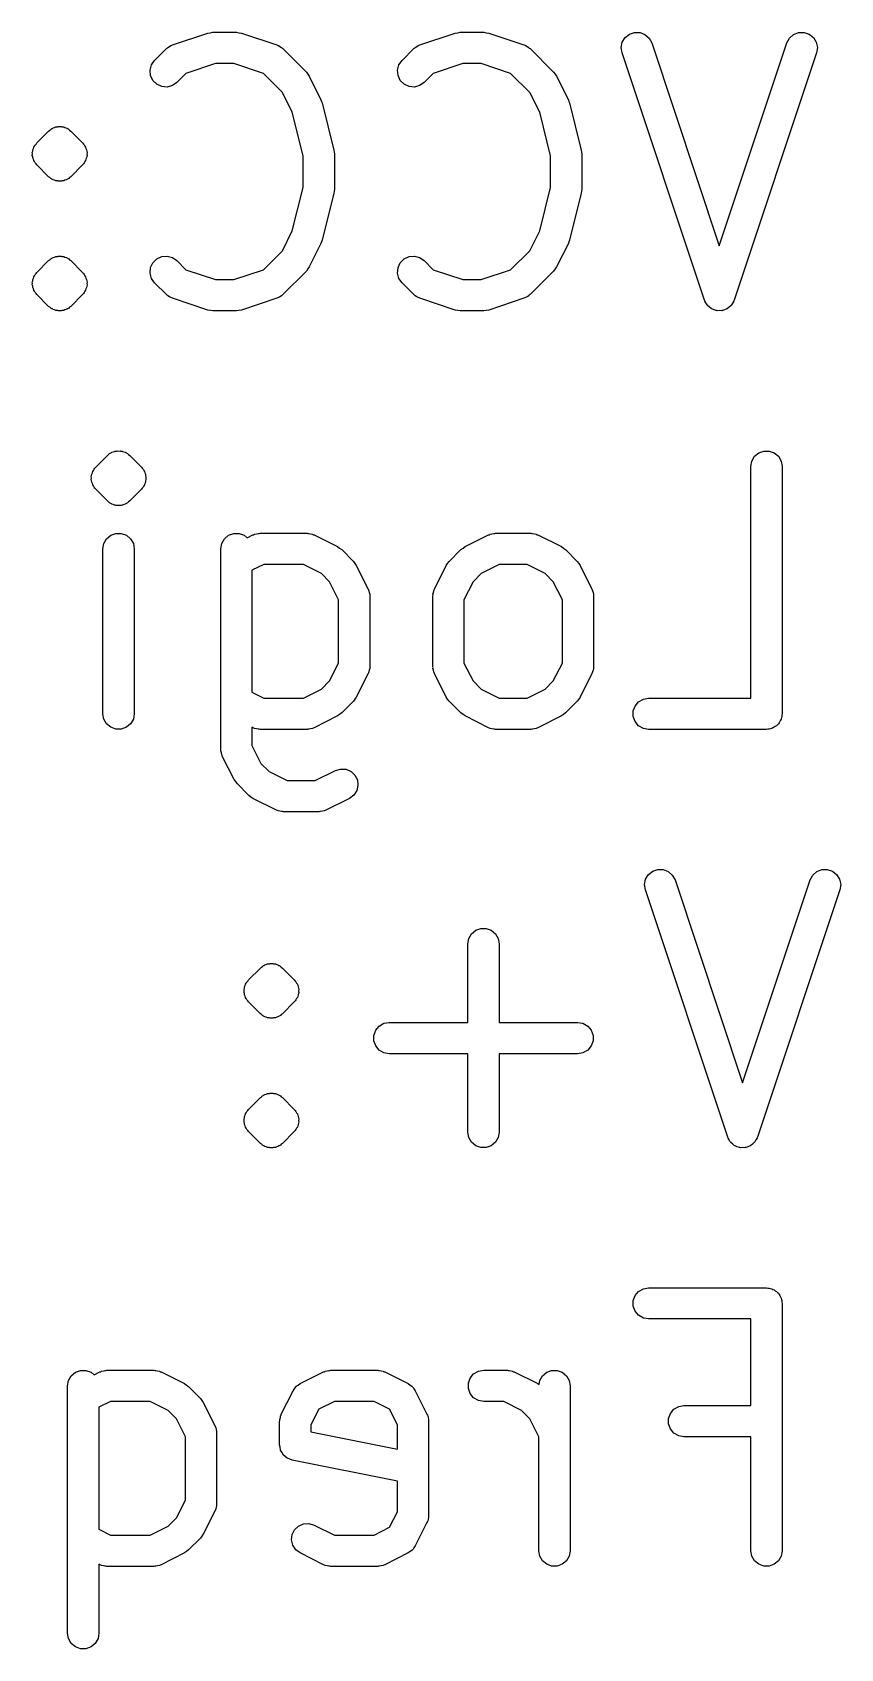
# Model space of a CAD drawing. Extents: x 123.3 to 171.8, y -110.4 to -93.
# Drawn here: x 164.63 to 169.05, y -110.43 to -101.6 of the extents above; entities that cross this region are included whole.
import ezdxf

# ---------------------------------------------------------------- set-up
doc = ezdxf.new("R2010")
doc.units = 0
doc.header["$MEASUREMENT"] = 0
doc.layers.add('BLACK', color=7, linetype='CONTINUOUS')

msp = doc.modelspace()

# ---------------------------------------------------------------- linework, layer by layer
at = {"layer": 'BLACK', "linetype": 'CONTINUOUS'}
for p, q in [((165.398, -101.666), (165.591, -101.602)), ((165.591, -101.602), (165.605, -101.6)), ((165.605, -101.6), (165.618, -101.598)), ((165.618, -101.598), (165.747, -101.598)), ((165.747, -101.598), (165.76, -101.6)), ((165.76, -101.6), (165.774, -101.602)), ((165.774, -101.602), (165.967, -101.666)), ((166.749, -101.666), (166.942, -101.602)), ((166.942, -101.602), (166.956, -101.6)), ((166.956, -101.6), (166.969, -101.598)), ((166.969, -101.598), (167.098, -101.598)), ((167.098, -101.598), (167.112, -101.6)), ((167.112, -101.6), (167.125, -101.602)), ((167.125, -101.602), (167.318, -101.666)), ((167.871, -101.626), (167.894, -101.608)), ((167.894, -101.608), (167.922, -101.599)), ((167.922, -101.599), (167.952, -101.599)), ((167.952, -101.599), (167.979, -101.61)), ((167.979, -101.61), (168.001, -101.63)), ((168.769, -101.63), (168.791, -101.61)), ((168.791, -101.61), (168.818, -101.599)), ((168.818, -101.599), (168.848, -101.599)), ((168.848, -101.599), (168.876, -101.608)), ((168.876, -101.608), (168.899, -101.626)), ((165.3, -101.751), (165.365, -101.687)), ((165.365, -101.687), (165.369, -101.684)), ((165.369, -101.684), (165.372, -101.68)), ((165.372, -101.68), (165.381, -101.676)), ((165.381, -101.676), (165.389, -101.67)), ((165.389, -101.67), (165.394, -101.669)), ((165.394, -101.669), (165.398, -101.666)), ((165.967, -101.666), (165.971, -101.669)), ((165.971, -101.669), (165.976, -101.67)), ((165.976, -101.67), (165.984, -101.676)), ((165.984, -101.676), (165.993, -101.68)), ((165.993, -101.68), (165.996, -101.684)), ((165.996, -101.684), (166, -101.687)), ((166, -101.687), (166.129, -101.816)), ((166.652, -101.751), (166.716, -101.687)), ((166.716, -101.687), (166.72, -101.684)), ((166.72, -101.684), (166.723, -101.68)), ((166.723, -101.68), (166.732, -101.676)), ((166.732, -101.676), (166.74, -101.67)), ((166.74, -101.67), (166.745, -101.669)), ((166.745, -101.669), (166.749, -101.666)), ((167.318, -101.666), (167.322, -101.669)), ((167.322, -101.669), (167.327, -101.67)), ((167.327, -101.67), (167.335, -101.676)), ((167.335, -101.676), (167.344, -101.68)), ((167.344, -101.68), (167.347, -101.684)), ((167.347, -101.684), (167.351, -101.687)), ((167.351, -101.687), (167.48, -101.816)), ((167.849, -101.681), (167.855, -101.652)), ((167.854, -101.71), (167.849, -101.681)), ((168.304, -103.061), (167.854, -101.71)), ((167.855, -101.652), (167.871, -101.626)), ((168.001, -101.63), (168.016, -101.656)), ((168.016, -101.656), (168.385, -102.764)), ((168.385, -102.764), (168.754, -101.656)), ((168.916, -101.71), (168.466, -103.061)), ((168.754, -101.656), (168.769, -101.63)), ((168.899, -101.626), (168.915, -101.652)), ((168.915, -101.652), (168.921, -101.681)), ((168.921, -101.681), (168.916, -101.71)), ((165.276, -101.804), (165.283, -101.776)), ((165.283, -101.776), (165.3, -101.751)), ((165.632, -101.768), (165.471, -101.822)), ((165.733, -101.768), (165.632, -101.768)), ((165.894, -101.822), (165.733, -101.768)), ((166.627, -101.804), (166.635, -101.776)), ((166.635, -101.776), (166.652, -101.751)), ((166.983, -101.768), (166.822, -101.822)), ((167.084, -101.768), (166.983, -101.768)), ((167.245, -101.822), (167.084, -101.768)), ((165.278, -101.834), (165.276, -101.804)), ((165.291, -101.861), (165.278, -101.834)), ((165.312, -101.882), (165.291, -101.861)), ((165.339, -101.894), (165.312, -101.882)), ((165.421, -101.872), (165.397, -101.889)), ((165.471, -101.822), (165.421, -101.872)), ((165.998, -101.927), (165.894, -101.822)), ((166.129, -101.816), (166.137, -101.827)), ((166.137, -101.827), (166.145, -101.838)), ((166.145, -101.838), (166.209, -101.967)), ((166.63, -101.834), (166.627, -101.804)), ((166.642, -101.861), (166.63, -101.834)), ((166.663, -101.882), (166.642, -101.861)), ((166.69, -101.894), (166.663, -101.882)), ((166.772, -101.872), (166.748, -101.889)), ((166.822, -101.822), (166.772, -101.872)), ((167.35, -101.927), (167.245, -101.822)), ((167.48, -101.816), (167.488, -101.827)), ((167.488, -101.827), (167.496, -101.838)), ((167.496, -101.838), (167.561, -101.967)), ((165.368, -101.897), (165.339, -101.894)), ((165.397, -101.889), (165.368, -101.897)), ((166.052, -102.034), (165.998, -101.927)), ((166.209, -101.967), (166.212, -101.975)), ((166.719, -101.897), (166.69, -101.894)), ((166.748, -101.889), (166.719, -101.897)), ((167.404, -102.034), (167.35, -101.927)), ((167.561, -101.967), (167.563, -101.975)), ((166.112, -102.273), (166.052, -102.034)), ((166.212, -101.975), (166.216, -101.984)), ((166.216, -101.984), (166.28, -102.241)), ((167.463, -102.273), (167.404, -102.034)), ((167.563, -101.975), (167.567, -101.984)), ((167.567, -101.984), (167.631, -102.241)), ((164.657, -102.202), (164.721, -102.137)), ((164.721, -102.137), (164.727, -102.133)), ((164.727, -102.133), (164.733, -102.128)), ((164.733, -102.128), (164.736, -102.126)), ((164.736, -102.126), (164.739, -102.124)), ((164.739, -102.124), (164.742, -102.123)), ((164.742, -102.123), (164.746, -102.12)), ((164.746, -102.12), (164.753, -102.118)), ((164.753, -102.118), (164.76, -102.115)), ((164.76, -102.115), (164.763, -102.115)), ((164.763, -102.115), (164.767, -102.114)), ((164.767, -102.114), (164.771, -102.114)), ((164.771, -102.114), (164.774, -102.113)), ((164.774, -102.113), (164.782, -102.113)), ((164.782, -102.113), (164.789, -102.113)), ((164.789, -102.113), (164.793, -102.114)), ((164.793, -102.114), (164.796, -102.114)), ((164.796, -102.114), (164.8, -102.115)), ((164.8, -102.115), (164.804, -102.115)), ((164.804, -102.115), (164.81, -102.118)), ((164.81, -102.118), (164.818, -102.12)), ((164.818, -102.12), (164.821, -102.123)), ((164.821, -102.123), (164.824, -102.124)), ((164.824, -102.124), (164.827, -102.126)), ((164.827, -102.126), (164.831, -102.128)), ((164.831, -102.128), (164.836, -102.133)), ((164.836, -102.133), (164.842, -102.137)), ((164.842, -102.137), (164.906, -102.202)), ((164.635, -102.24), (164.638, -102.233)), ((164.638, -102.233), (164.64, -102.226)), ((164.64, -102.226), (164.644, -102.22)), ((164.644, -102.22), (164.647, -102.213)), ((164.647, -102.213), (164.653, -102.208)), ((164.653, -102.208), (164.657, -102.202)), ((164.906, -102.202), (164.911, -102.208)), ((164.911, -102.208), (164.916, -102.213)), ((164.916, -102.213), (164.919, -102.22)), ((164.919, -102.22), (164.923, -102.226)), ((164.923, -102.226), (164.925, -102.233)), ((164.925, -102.233), (164.928, -102.24)), ((164.632, -102.255), (164.634, -102.247)), ((164.633, -102.262), (164.632, -102.255)), ((164.632, -102.27), (164.633, -102.262)), ((164.634, -102.277), (164.632, -102.27)), ((164.634, -102.247), (164.635, -102.24)), ((164.635, -102.284), (164.634, -102.277)), ((164.638, -102.291), (164.635, -102.284)), ((164.64, -102.298), (164.638, -102.291)), ((164.644, -102.304), (164.64, -102.298)), ((164.647, -102.311), (164.644, -102.304)), ((164.653, -102.316), (164.647, -102.311)), ((164.657, -102.322), (164.653, -102.316)), ((164.721, -102.387), (164.657, -102.322)), ((164.906, -102.322), (164.842, -102.387)), ((164.911, -102.316), (164.906, -102.322)), ((164.916, -102.311), (164.911, -102.316)), ((164.919, -102.304), (164.916, -102.311)), ((164.923, -102.298), (164.919, -102.304)), ((164.925, -102.291), (164.923, -102.298)), ((164.928, -102.284), (164.925, -102.291)), ((164.928, -102.24), (164.929, -102.247)), ((164.929, -102.277), (164.928, -102.284)), ((164.929, -102.247), (164.931, -102.255)), ((164.931, -102.27), (164.929, -102.277)), ((164.931, -102.255), (164.93, -102.262)), ((164.93, -102.262), (164.931, -102.27)), ((166.112, -102.445), (166.112, -102.273)), ((166.28, -102.241), (166.281, -102.252)), ((166.281, -102.252), (166.283, -102.262)), ((166.283, -102.262), (166.283, -102.455)), ((167.463, -102.445), (167.463, -102.273)), ((167.631, -102.241), (167.632, -102.252)), ((167.632, -102.252), (167.634, -102.262)), ((167.634, -102.262), (167.634, -102.455)), ((164.727, -102.391), (164.721, -102.387)), ((164.733, -102.396), (164.727, -102.391)), ((164.736, -102.398), (164.733, -102.396)), ((164.739, -102.4), (164.736, -102.398)), ((164.742, -102.402), (164.739, -102.4)), ((164.746, -102.404), (164.742, -102.402)), ((164.753, -102.406), (164.746, -102.404)), ((164.76, -102.409), (164.753, -102.406)), ((164.763, -102.409), (164.76, -102.409)), ((164.767, -102.41), (164.763, -102.409)), ((164.771, -102.41), (164.767, -102.41)), ((164.774, -102.411), (164.771, -102.41)), ((164.782, -102.411), (164.774, -102.411)), ((164.789, -102.411), (164.782, -102.411)), ((164.793, -102.41), (164.789, -102.411)), ((164.796, -102.41), (164.793, -102.41)), ((164.8, -102.409), (164.796, -102.41)), ((164.804, -102.409), (164.8, -102.409)), ((164.81, -102.406), (164.804, -102.409)), ((164.818, -102.404), (164.81, -102.406)), ((164.821, -102.402), (164.818, -102.404)), ((164.824, -102.4), (164.821, -102.402)), ((164.827, -102.398), (164.824, -102.4)), ((164.831, -102.396), (164.827, -102.398)), ((164.836, -102.391), (164.831, -102.396)), ((164.842, -102.387), (164.836, -102.391)), ((166.052, -102.683), (166.112, -102.445)), ((166.28, -102.476), (166.216, -102.733)), ((166.281, -102.465), (166.28, -102.476)), ((166.283, -102.455), (166.281, -102.465)), ((167.404, -102.683), (167.463, -102.445)), ((167.631, -102.476), (167.567, -102.733)), ((167.632, -102.465), (167.631, -102.476)), ((167.634, -102.455), (167.632, -102.465)), ((165.998, -102.791), (166.052, -102.683)), ((166.209, -102.751), (166.145, -102.879)), ((166.212, -102.742), (166.209, -102.751)), ((166.216, -102.733), (166.212, -102.742)), ((167.35, -102.791), (167.404, -102.683)), ((167.561, -102.751), (167.496, -102.879)), ((167.563, -102.742), (167.561, -102.751)), ((167.567, -102.733), (167.563, -102.742)), ((164.657, -102.91), (164.721, -102.845)), ((164.721, -102.845), (164.727, -102.841)), ((164.727, -102.841), (164.733, -102.836)), ((164.733, -102.836), (164.736, -102.834)), ((164.736, -102.834), (164.739, -102.832)), ((164.739, -102.832), (164.742, -102.83)), ((164.742, -102.83), (164.746, -102.828)), ((164.746, -102.828), (164.753, -102.826)), ((164.753, -102.826), (164.76, -102.823)), ((164.76, -102.823), (164.763, -102.823)), ((164.763, -102.823), (164.767, -102.822)), ((164.767, -102.822), (164.771, -102.822)), ((164.771, -102.822), (164.774, -102.821)), ((164.774, -102.821), (164.782, -102.821)), ((164.782, -102.821), (164.789, -102.821)), ((164.789, -102.821), (164.793, -102.822)), ((164.793, -102.822), (164.796, -102.822)), ((164.796, -102.822), (164.8, -102.823)), ((164.8, -102.823), (164.804, -102.823)), ((164.804, -102.823), (164.81, -102.826)), ((164.81, -102.826), (164.818, -102.828)), ((164.818, -102.828), (164.821, -102.83)), ((164.821, -102.83), (164.824, -102.832)), ((164.824, -102.832), (164.827, -102.834)), ((164.827, -102.834), (164.831, -102.836)), ((164.831, -102.836), (164.836, -102.841)), ((164.836, -102.841), (164.842, -102.845)), ((164.842, -102.845), (164.906, -102.91)), ((165.278, -102.883), (165.291, -102.857)), ((165.291, -102.857), (165.312, -102.836)), ((165.312, -102.836), (165.339, -102.823)), ((165.339, -102.823), (165.368, -102.821)), ((165.368, -102.821), (165.397, -102.828)), ((165.397, -102.828), (165.421, -102.845)), ((165.421, -102.845), (165.471, -102.895)), ((165.894, -102.895), (165.998, -102.791)), ((166.63, -102.883), (166.642, -102.857)), ((166.642, -102.857), (166.663, -102.836)), ((166.663, -102.836), (166.69, -102.823)), ((166.69, -102.823), (166.719, -102.821)), ((166.719, -102.821), (166.748, -102.828)), ((166.748, -102.828), (166.772, -102.845)), ((166.772, -102.845), (166.822, -102.895)), ((167.245, -102.895), (167.35, -102.791)), ((164.635, -102.948), (164.638, -102.941)), ((164.638, -102.941), (164.64, -102.934)), ((164.64, -102.934), (164.644, -102.928)), ((164.644, -102.928), (164.647, -102.921)), ((164.647, -102.921), (164.653, -102.916)), ((164.653, -102.916), (164.657, -102.91)), ((164.906, -102.91), (164.911, -102.916)), ((164.911, -102.916), (164.916, -102.921)), ((164.916, -102.921), (164.919, -102.928)), ((164.919, -102.928), (164.923, -102.934)), ((164.923, -102.934), (164.925, -102.941)), ((164.925, -102.941), (164.928, -102.948)), ((165.276, -102.913), (165.278, -102.883)), ((165.283, -102.942), (165.276, -102.913)), ((165.3, -102.966), (165.283, -102.942)), ((165.471, -102.895), (165.632, -102.949)), ((165.733, -102.949), (165.894, -102.895)), ((166.129, -102.902), (166, -103.03)), ((166.137, -102.89), (166.129, -102.902)), ((166.145, -102.879), (166.137, -102.89)), ((166.627, -102.913), (166.63, -102.883)), ((166.635, -102.942), (166.627, -102.913)), ((166.652, -102.966), (166.635, -102.942)), ((166.822, -102.895), (166.983, -102.949)), ((167.084, -102.949), (167.245, -102.895)), ((167.48, -102.902), (167.351, -103.03)), ((167.488, -102.89), (167.48, -102.902)), ((167.496, -102.879), (167.488, -102.89)), ((164.632, -102.962), (164.634, -102.955)), ((164.633, -102.97), (164.632, -102.962)), ((164.632, -102.977), (164.633, -102.97)), ((164.634, -102.985), (164.632, -102.977)), ((164.634, -102.955), (164.635, -102.948)), ((164.635, -102.992), (164.634, -102.985)), ((164.638, -102.999), (164.635, -102.992)), ((164.64, -103.006), (164.638, -102.999)), ((164.644, -103.012), (164.64, -103.006)), ((164.647, -103.019), (164.644, -103.012)), ((164.653, -103.024), (164.647, -103.019)), ((164.657, -103.03), (164.653, -103.024)), ((164.721, -103.095), (164.657, -103.03)), ((164.906, -103.03), (164.842, -103.095)), ((164.911, -103.024), (164.906, -103.03)), ((164.916, -103.019), (164.911, -103.024)), ((164.919, -103.012), (164.916, -103.019)), ((164.923, -103.006), (164.919, -103.012)), ((164.925, -102.999), (164.923, -103.006)), ((164.928, -102.992), (164.925, -102.999)), ((164.928, -102.948), (164.929, -102.955)), ((164.929, -102.985), (164.928, -102.992)), ((164.929, -102.955), (164.931, -102.962)), ((164.931, -102.977), (164.929, -102.985)), ((164.931, -102.962), (164.93, -102.97)), ((164.93, -102.97), (164.931, -102.977)), ((165.365, -103.03), (165.3, -102.966)), ((165.369, -103.033), (165.365, -103.03)), ((165.372, -103.037), (165.369, -103.033)), ((165.632, -102.949), (165.733, -102.949)), ((165.996, -103.033), (165.993, -103.037)), ((166, -103.03), (165.996, -103.033)), ((166.716, -103.03), (166.652, -102.966)), ((166.72, -103.033), (166.716, -103.03)), ((166.723, -103.037), (166.72, -103.033)), ((166.983, -102.949), (167.084, -102.949)), ((167.347, -103.033), (167.344, -103.037)), ((167.351, -103.03), (167.347, -103.033)), ((164.727, -103.099), (164.721, -103.095)), ((164.733, -103.104), (164.727, -103.099)), ((164.736, -103.106), (164.733, -103.104)), ((164.739, -103.108), (164.736, -103.106)), ((164.742, -103.109), (164.739, -103.108)), ((164.746, -103.112), (164.742, -103.109)), ((164.753, -103.114), (164.746, -103.112)), ((164.76, -103.117), (164.753, -103.114)), ((164.763, -103.117), (164.76, -103.117)), ((164.767, -103.118), (164.763, -103.117)), ((164.771, -103.118), (164.767, -103.118)), ((164.774, -103.119), (164.771, -103.118)), ((164.782, -103.119), (164.774, -103.119)), ((164.789, -103.119), (164.782, -103.119)), ((164.793, -103.118), (164.789, -103.119)), ((164.796, -103.118), (164.793, -103.118)), ((164.8, -103.117), (164.796, -103.118)), ((164.804, -103.117), (164.8, -103.117)), ((164.81, -103.114), (164.804, -103.117)), ((164.818, -103.112), (164.81, -103.114)), ((164.821, -103.109), (164.818, -103.112)), ((164.824, -103.108), (164.821, -103.109)), ((164.827, -103.106), (164.824, -103.108)), ((164.831, -103.104), (164.827, -103.106)), ((164.836, -103.099), (164.831, -103.104)), ((164.842, -103.095), (164.836, -103.099)), ((165.381, -103.042), (165.372, -103.037)), ((165.389, -103.047), (165.381, -103.042)), ((165.394, -103.049), (165.389, -103.047)), ((165.398, -103.051), (165.394, -103.049)), ((165.591, -103.115), (165.398, -103.051)), ((165.605, -103.117), (165.591, -103.115)), ((165.618, -103.12), (165.605, -103.117)), ((165.747, -103.12), (165.618, -103.12)), ((165.76, -103.117), (165.747, -103.12)), ((165.774, -103.115), (165.76, -103.117)), ((165.967, -103.051), (165.774, -103.115)), ((165.971, -103.049), (165.967, -103.051)), ((165.976, -103.047), (165.971, -103.049)), ((165.984, -103.042), (165.976, -103.047)), ((165.993, -103.037), (165.984, -103.042)), ((166.732, -103.042), (166.723, -103.037)), ((166.74, -103.047), (166.732, -103.042)), ((166.745, -103.049), (166.74, -103.047)), ((166.749, -103.051), (166.745, -103.049)), ((166.942, -103.115), (166.749, -103.051)), ((166.956, -103.117), (166.942, -103.115)), ((166.969, -103.12), (166.956, -103.117)), ((167.098, -103.12), (166.969, -103.12)), ((167.112, -103.117), (167.098, -103.12)), ((167.125, -103.115), (167.112, -103.117)), ((167.318, -103.051), (167.125, -103.115)), ((167.322, -103.049), (167.318, -103.051)), ((167.327, -103.047), (167.322, -103.049)), ((167.335, -103.042), (167.327, -103.047)), ((167.344, -103.037), (167.335, -103.042)), ((168.305, -103.063), (168.304, -103.061)), ((168.306, -103.066), (168.305, -103.063)), ((168.312, -103.076), (168.306, -103.066)), ((168.318, -103.087), (168.312, -103.076)), ((168.32, -103.089), (168.318, -103.087)), ((168.321, -103.091), (168.32, -103.089)), ((168.331, -103.099), (168.321, -103.091)), ((168.34, -103.107), (168.331, -103.099)), ((168.343, -103.108), (168.34, -103.107)), ((168.344, -103.109), (168.343, -103.108)), ((168.356, -103.113), (168.344, -103.109)), ((168.368, -103.118), (168.356, -103.113)), ((168.37, -103.118), (168.368, -103.118)), ((168.373, -103.119), (168.37, -103.118)), ((168.385, -103.118), (168.373, -103.119)), ((168.398, -103.119), (168.385, -103.118)), ((168.4, -103.118), (168.398, -103.119)), ((168.402, -103.118), (168.4, -103.118)), ((168.414, -103.113), (168.402, -103.118)), ((168.426, -103.109), (168.414, -103.113)), ((168.428, -103.108), (168.426, -103.109)), ((168.43, -103.107), (168.428, -103.108)), ((168.439, -103.099), (168.43, -103.107)), ((168.449, -103.091), (168.439, -103.099)), ((168.45, -103.089), (168.449, -103.091)), ((168.452, -103.087), (168.45, -103.089)), ((168.458, -103.076), (168.452, -103.087)), ((168.464, -103.066), (168.458, -103.076)), ((168.465, -103.063), (168.464, -103.066)), ((168.466, -103.061), (168.465, -103.063)), ((164.979, -103.973), (165.043, -103.909)), ((165.043, -103.909), (165.049, -103.904)), ((165.049, -103.904), (165.054, -103.899)), ((165.054, -103.899), (165.058, -103.897)), ((165.058, -103.897), (165.061, -103.895)), ((165.061, -103.895), (165.064, -103.894)), ((165.064, -103.894), (165.067, -103.892)), ((165.067, -103.892), (165.074, -103.89)), ((165.074, -103.89), (165.081, -103.887)), ((165.081, -103.887), (165.085, -103.886)), ((165.085, -103.886), (165.089, -103.885)), ((165.089, -103.885), (165.092, -103.885)), ((165.092, -103.885), (165.096, -103.884)), ((165.096, -103.884), (165.103, -103.885)), ((165.103, -103.885), (165.111, -103.884)), ((165.111, -103.884), (165.114, -103.885)), ((165.114, -103.885), (165.118, -103.885)), ((165.118, -103.885), (165.122, -103.886)), ((165.122, -103.886), (165.125, -103.887)), ((165.125, -103.887), (165.132, -103.89)), ((165.132, -103.89), (165.139, -103.892)), ((165.139, -103.892), (165.142, -103.894)), ((165.142, -103.894), (165.146, -103.895)), ((165.146, -103.895), (165.149, -103.897)), ((165.149, -103.897), (165.152, -103.899)), ((165.152, -103.899), (165.158, -103.904)), ((165.158, -103.904), (165.164, -103.909)), ((165.164, -103.909), (165.228, -103.973)), ((168.562, -103.94), (168.577, -103.914)), ((168.577, -103.914), (168.6, -103.895)), ((168.6, -103.895), (168.628, -103.885)), ((168.628, -103.885), (168.657, -103.885)), ((168.657, -103.885), (168.685, -103.895)), ((168.685, -103.895), (168.708, -103.914)), ((168.708, -103.914), (168.723, -103.94)), ((164.957, -104.011), (164.96, -104.004)), ((164.96, -104.004), (164.962, -103.997)), ((164.962, -103.997), (164.966, -103.991)), ((164.966, -103.991), (164.969, -103.984)), ((164.969, -103.984), (164.974, -103.979)), ((164.974, -103.979), (164.979, -103.973)), ((165.228, -103.973), (165.232, -103.979)), ((165.232, -103.979), (165.238, -103.984)), ((165.238, -103.984), (165.241, -103.991)), ((165.241, -103.991), (165.245, -103.997)), ((165.245, -103.997), (165.247, -104.004)), ((165.247, -104.004), (165.25, -104.011)), ((168.557, -103.969), (168.562, -103.94)), ((168.557, -105.235), (168.557, -103.969)), ((168.723, -103.94), (168.728, -103.969)), ((168.728, -103.969), (168.728, -105.32)), ((164.954, -104.026), (164.956, -104.019)), ((164.955, -104.033), (164.954, -104.026)), ((164.954, -104.041), (164.955, -104.033)), ((164.956, -104.048), (164.954, -104.041)), ((164.956, -104.019), (164.957, -104.011)), ((164.957, -104.055), (164.956, -104.048)), ((164.96, -104.062), (164.957, -104.055)), ((164.962, -104.069), (164.96, -104.062)), ((164.966, -104.076), (164.962, -104.069)), ((164.969, -104.082), (164.966, -104.076)), ((164.974, -104.088), (164.969, -104.082)), ((164.979, -104.094), (164.974, -104.088)), ((165.232, -104.088), (165.228, -104.094)), ((165.238, -104.082), (165.232, -104.088)), ((165.241, -104.076), (165.238, -104.082)), ((165.245, -104.069), (165.241, -104.076)), ((165.247, -104.062), (165.245, -104.069)), ((165.25, -104.055), (165.247, -104.062)), ((165.25, -104.011), (165.251, -104.019)), ((165.251, -104.048), (165.25, -104.055)), ((165.251, -104.019), (165.253, -104.026)), ((165.253, -104.041), (165.251, -104.048)), ((165.253, -104.026), (165.252, -104.033)), ((165.252, -104.033), (165.253, -104.041)), ((165.043, -104.158), (164.979, -104.094)), ((165.049, -104.162), (165.043, -104.158)), ((165.054, -104.168), (165.049, -104.162)), ((165.058, -104.169), (165.054, -104.168)), ((165.061, -104.172), (165.058, -104.169)), ((165.064, -104.173), (165.061, -104.172)), ((165.067, -104.175), (165.064, -104.173)), ((165.074, -104.177), (165.067, -104.175)), ((165.081, -104.18), (165.074, -104.177)), ((165.085, -104.18), (165.081, -104.18)), ((165.089, -104.182), (165.085, -104.18)), ((165.092, -104.182), (165.089, -104.182)), ((165.096, -104.183), (165.092, -104.182)), ((165.103, -104.182), (165.096, -104.183)), ((165.111, -104.183), (165.103, -104.182)), ((165.114, -104.182), (165.111, -104.183)), ((165.118, -104.182), (165.114, -104.182)), ((165.122, -104.18), (165.118, -104.182)), ((165.125, -104.18), (165.122, -104.18)), ((165.132, -104.177), (165.125, -104.18)), ((165.139, -104.175), (165.132, -104.177)), ((165.142, -104.173), (165.139, -104.175)), ((165.146, -104.172), (165.142, -104.173)), ((165.149, -104.169), (165.146, -104.172)), ((165.152, -104.168), (165.149, -104.169)), ((165.158, -104.162), (165.152, -104.168)), ((165.164, -104.158), (165.158, -104.162)), ((165.228, -104.094), (165.164, -104.158)), ((165.038, -104.365), (165.061, -104.345)), ((165.061, -104.345), (165.089, -104.335)), ((165.089, -104.335), (165.118, -104.335)), ((165.118, -104.335), (165.146, -104.345)), ((165.146, -104.345), (165.169, -104.365)), ((165.681, -104.365), (165.704, -104.345)), ((165.704, -104.345), (165.732, -104.335)), ((165.732, -104.335), (165.762, -104.335)), ((165.762, -104.335), (165.789, -104.345)), ((165.789, -104.345), (165.806, -104.359)), ((165.806, -104.359), (165.837, -104.343)), ((165.837, -104.343), (165.842, -104.342)), ((165.842, -104.342), (165.846, -104.339)), ((165.846, -104.339), (165.856, -104.337)), ((165.856, -104.337), (165.866, -104.335)), ((165.866, -104.335), (165.871, -104.335)), ((165.871, -104.335), (165.876, -104.334)), ((165.876, -104.334), (166.133, -104.334)), ((166.133, -104.334), (166.138, -104.335)), ((166.138, -104.335), (166.143, -104.335)), ((166.143, -104.335), (166.152, -104.337)), ((166.152, -104.337), (166.162, -104.339)), ((166.162, -104.339), (166.166, -104.342)), ((166.166, -104.342), (166.171, -104.343)), ((166.171, -104.343), (166.3, -104.407)), ((166.996, -104.407), (167.124, -104.343)), ((167.124, -104.343), (167.129, -104.342)), ((167.129, -104.342), (167.133, -104.339)), ((167.133, -104.339), (167.143, -104.337)), ((167.143, -104.337), (167.153, -104.335)), ((167.153, -104.335), (167.158, -104.335)), ((167.158, -104.335), (167.162, -104.334)), ((167.162, -104.334), (167.355, -104.334)), ((167.355, -104.334), (167.36, -104.335)), ((167.36, -104.335), (167.365, -104.335)), ((167.365, -104.335), (167.375, -104.337)), ((167.375, -104.337), (167.385, -104.339)), ((167.385, -104.339), (167.389, -104.342)), ((167.389, -104.342), (167.394, -104.343)), ((167.394, -104.343), (167.522, -104.407)), ((165.018, -104.419), (165.023, -104.39)), ((165.018, -105.32), (165.018, -104.419)), ((165.023, -104.39), (165.038, -104.365)), ((165.169, -104.365), (165.184, -104.39)), ((165.184, -104.39), (165.189, -104.419)), ((165.189, -104.419), (165.189, -105.32)), ((165.661, -104.419), (165.667, -104.39)), ((165.661, -105.513), (165.661, -104.419)), ((165.667, -104.39), (165.681, -104.365)), ((166.3, -104.407), (166.311, -104.416)), ((166.311, -104.416), (166.322, -104.423)), ((166.322, -104.423), (166.386, -104.488)), ((166.909, -104.488), (166.973, -104.423)), ((166.973, -104.423), (166.985, -104.416)), ((166.985, -104.416), (166.996, -104.407)), ((167.522, -104.407), (167.533, -104.416)), ((167.533, -104.416), (167.545, -104.423)), ((167.545, -104.423), (167.609, -104.488)), ((165.896, -104.505), (165.832, -104.536)), ((166.113, -104.505), (165.896, -104.505)), ((166.211, -104.554), (166.113, -104.505)), ((166.386, -104.488), (166.394, -104.499)), ((166.394, -104.499), (166.402, -104.51)), ((166.402, -104.51), (166.467, -104.639)), ((166.829, -104.639), (166.893, -104.51)), ((166.893, -104.51), (166.901, -104.499)), ((166.901, -104.499), (166.909, -104.488)), ((167.183, -104.505), (167.084, -104.554)), ((167.335, -104.505), (167.183, -104.505)), ((167.434, -104.554), (167.335, -104.505)), ((167.609, -104.488), (167.617, -104.499)), ((167.617, -104.499), (167.625, -104.51)), ((167.625, -104.51), (167.689, -104.639)), ((165.832, -104.536), (165.832, -105.203)), ((166.256, -104.599), (166.211, -104.554)), ((166.305, -104.697), (166.256, -104.599)), ((167.04, -104.599), (166.99, -104.697)), ((167.084, -104.554), (167.04, -104.599)), ((167.478, -104.599), (167.434, -104.554)), ((167.528, -104.697), (167.478, -104.599)), ((166.305, -105.043), (166.305, -104.697)), ((166.467, -104.639), (166.468, -104.643)), ((166.468, -104.643), (166.47, -104.648)), ((166.47, -104.648), (166.472, -104.657)), ((166.472, -104.657), (166.475, -104.667)), ((166.475, -104.667), (166.475, -104.672)), ((166.475, -104.672), (166.476, -104.677)), ((166.476, -104.677), (166.476, -105.063)), ((166.82, -104.667), (166.823, -104.657)), ((166.821, -104.672), (166.82, -104.667)), ((166.82, -104.677), (166.821, -104.672)), ((166.82, -105.063), (166.82, -104.677)), ((166.823, -104.657), (166.825, -104.648)), ((166.825, -104.648), (166.827, -104.643)), ((166.827, -104.643), (166.829, -104.639)), ((166.99, -104.697), (166.99, -105.043)), ((167.528, -105.043), (167.528, -104.697)), ((167.689, -104.639), (167.691, -104.643)), ((167.691, -104.643), (167.693, -104.648)), ((167.693, -104.648), (167.695, -104.657)), ((167.695, -104.657), (167.698, -104.667)), ((167.698, -104.667), (167.697, -104.672)), ((167.697, -104.672), (167.698, -104.677)), ((167.698, -104.677), (167.698, -105.063)), ((166.256, -105.141), (166.305, -105.043)), ((166.476, -105.063), (166.475, -105.068)), ((166.821, -105.068), (166.82, -105.063)), ((166.99, -105.043), (167.04, -105.141)), ((167.478, -105.141), (167.528, -105.043)), ((167.698, -105.063), (167.697, -105.068)), ((166.211, -105.186), (166.256, -105.141)), ((166.467, -105.101), (166.402, -105.23)), ((166.468, -105.096), (166.467, -105.101)), ((166.47, -105.092), (166.468, -105.096)), ((166.472, -105.082), (166.47, -105.092)), ((166.475, -105.073), (166.472, -105.082)), ((166.475, -105.068), (166.475, -105.073)), ((166.82, -105.073), (166.821, -105.068)), ((166.823, -105.082), (166.82, -105.073)), ((166.825, -105.092), (166.823, -105.082)), ((166.827, -105.096), (166.825, -105.092)), ((166.829, -105.101), (166.827, -105.096)), ((166.893, -105.23), (166.829, -105.101)), ((167.04, -105.141), (167.084, -105.186)), ((167.434, -105.186), (167.478, -105.141)), ((167.689, -105.101), (167.625, -105.23)), ((167.691, -105.096), (167.689, -105.101)), ((167.693, -105.092), (167.691, -105.096)), ((167.695, -105.082), (167.693, -105.092)), ((167.698, -105.073), (167.695, -105.082)), ((167.697, -105.068), (167.698, -105.073)), ((165.832, -105.203), (165.896, -105.235)), ((165.896, -105.235), (166.113, -105.235)), ((166.113, -105.235), (166.211, -105.186)), ((166.394, -105.241), (166.386, -105.252)), ((166.402, -105.23), (166.394, -105.241)), ((166.901, -105.241), (166.893, -105.23)), ((166.909, -105.252), (166.901, -105.241)), ((167.084, -105.186), (167.183, -105.235)), ((167.183, -105.235), (167.335, -105.235)), ((167.335, -105.235), (167.434, -105.186)), ((167.617, -105.241), (167.609, -105.252)), ((167.625, -105.23), (167.617, -105.241)), ((167.944, -105.255), (167.97, -105.24)), ((167.97, -105.24), (167.999, -105.235)), ((167.999, -105.235), (168.557, -105.235)), ((165.023, -105.349), (165.018, -105.32)), ((165.189, -105.32), (165.184, -105.349)), ((166.311, -105.324), (166.3, -105.332)), ((166.322, -105.316), (166.311, -105.324)), ((166.386, -105.252), (166.322, -105.316)), ((166.973, -105.316), (166.909, -105.252)), ((166.985, -105.324), (166.973, -105.316)), ((166.996, -105.332), (166.985, -105.324)), ((167.533, -105.324), (167.522, -105.332)), ((167.545, -105.316), (167.533, -105.324)), ((167.609, -105.252), (167.545, -105.316)), ((167.915, -105.305), (167.925, -105.278)), ((167.915, -105.335), (167.915, -105.305)), ((167.925, -105.278), (167.944, -105.255)), ((168.728, -105.32), (168.726, -105.328)), ((168.726, -105.328), (168.726, -105.335)), ((165.038, -105.375), (165.023, -105.349)), ((165.061, -105.394), (165.038, -105.375)), ((165.089, -105.404), (165.061, -105.394)), ((165.118, -105.404), (165.089, -105.404)), ((165.146, -105.394), (165.118, -105.404)), ((165.169, -105.375), (165.146, -105.394)), ((165.184, -105.349), (165.169, -105.375)), ((165.837, -105.397), (165.832, -105.394)), ((165.832, -105.394), (165.832, -105.493)), ((165.842, -105.398), (165.837, -105.397)), ((165.846, -105.4), (165.842, -105.398)), ((165.856, -105.402), (165.846, -105.4)), ((165.866, -105.405), (165.856, -105.402)), ((165.871, -105.405), (165.866, -105.405)), ((165.876, -105.406), (165.871, -105.405)), ((166.133, -105.406), (165.876, -105.406)), ((166.138, -105.405), (166.133, -105.406)), ((166.143, -105.405), (166.138, -105.405)), ((166.152, -105.402), (166.143, -105.405)), ((166.162, -105.4), (166.152, -105.402)), ((166.166, -105.398), (166.162, -105.4)), ((166.171, -105.397), (166.166, -105.398)), ((166.3, -105.332), (166.171, -105.397)), ((167.124, -105.397), (166.996, -105.332)), ((167.129, -105.398), (167.124, -105.397)), ((167.133, -105.4), (167.129, -105.398)), ((167.143, -105.402), (167.133, -105.4)), ((167.153, -105.405), (167.143, -105.402)), ((167.158, -105.405), (167.153, -105.405)), ((167.162, -105.406), (167.158, -105.405)), ((167.355, -105.406), (167.162, -105.406)), ((167.36, -105.405), (167.355, -105.406)), ((167.365, -105.405), (167.36, -105.405)), ((167.375, -105.402), (167.365, -105.405)), ((167.385, -105.4), (167.375, -105.402)), ((167.389, -105.398), (167.385, -105.4)), ((167.394, -105.397), (167.389, -105.398)), ((167.522, -105.332), (167.394, -105.397)), ((167.925, -105.363), (167.915, -105.335)), ((167.944, -105.386), (167.925, -105.363)), ((167.97, -105.4), (167.944, -105.386)), ((167.999, -105.406), (167.97, -105.4)), ((168.642, -105.406), (167.999, -105.406)), ((168.65, -105.404), (168.642, -105.406)), ((168.657, -105.404), (168.65, -105.404)), ((168.664, -105.402), (168.657, -105.404)), ((168.672, -105.4), (168.664, -105.402)), ((168.678, -105.397), (168.672, -105.4)), ((168.685, -105.394), (168.678, -105.397)), ((168.691, -105.389), (168.685, -105.394)), ((168.697, -105.386), (168.691, -105.389)), ((168.702, -105.38), (168.697, -105.386)), ((168.708, -105.375), (168.702, -105.38)), ((168.712, -105.369), (168.708, -105.375)), ((168.716, -105.363), (168.712, -105.369)), ((168.719, -105.356), (168.716, -105.363)), ((168.723, -105.349), (168.719, -105.356)), ((168.724, -105.342), (168.723, -105.349)), ((168.726, -105.335), (168.724, -105.342)), ((165.832, -105.493), (165.881, -105.591)), ((165.662, -105.518), (165.661, -105.513)), ((165.662, -105.523), (165.662, -105.518)), ((165.665, -105.533), (165.662, -105.523)), ((165.667, -105.542), (165.665, -105.533)), ((165.669, -105.547), (165.667, -105.542)), ((165.67, -105.551), (165.669, -105.547)), ((165.735, -105.68), (165.67, -105.551)), ((165.881, -105.591), (165.926, -105.636)), ((165.743, -105.691), (165.735, -105.68)), ((165.926, -105.636), (166.024, -105.685)), ((166.177, -105.685), (166.288, -105.63)), ((166.288, -105.63), (166.316, -105.622)), ((166.316, -105.622), (166.346, -105.623)), ((166.346, -105.623), (166.373, -105.635)), ((166.373, -105.635), (166.394, -105.655)), ((166.394, -105.655), (166.408, -105.682)), ((166.408, -105.682), (166.411, -105.711)), ((165.751, -105.702), (165.743, -105.691)), ((165.815, -105.767), (165.751, -105.702)), ((165.826, -105.775), (165.815, -105.767)), ((166.024, -105.685), (166.177, -105.685)), ((166.388, -105.765), (166.364, -105.783)), ((166.404, -105.74), (166.388, -105.765)), ((166.411, -105.711), (166.404, -105.74)), ((165.837, -105.783), (165.826, -105.775)), ((165.966, -105.847), (165.837, -105.783)), ((165.971, -105.848), (165.966, -105.847)), ((165.975, -105.851), (165.971, -105.848)), ((165.985, -105.853), (165.975, -105.851)), ((165.994, -105.855), (165.985, -105.853)), ((165.999, -105.855), (165.994, -105.855)), ((166.004, -105.856), (165.999, -105.855)), ((166.197, -105.856), (166.004, -105.856)), ((166.202, -105.855), (166.197, -105.856)), ((166.207, -105.855), (166.202, -105.855)), ((166.217, -105.853), (166.207, -105.855)), ((166.226, -105.851), (166.217, -105.853)), ((166.231, -105.848), (166.226, -105.851)), ((166.235, -105.847), (166.231, -105.848)), ((166.364, -105.783), (166.235, -105.847)), ((167.982, -106.224), (167.998, -106.198)), ((167.998, -106.198), (168.021, -106.18)), ((168.021, -106.18), (168.049, -106.171)), ((168.049, -106.171), (168.079, -106.171)), ((168.079, -106.171), (168.106, -106.182)), ((168.106, -106.182), (168.128, -106.202)), ((168.128, -106.202), (168.143, -106.228)), ((168.881, -106.228), (168.896, -106.202)), ((168.896, -106.202), (168.918, -106.182)), ((168.918, -106.182), (168.945, -106.171)), ((168.945, -106.171), (168.975, -106.171)), ((168.975, -106.171), (169.003, -106.18)), ((169.003, -106.18), (169.026, -106.198)), ((169.026, -106.198), (169.042, -106.224)), ((167.976, -106.253), (167.982, -106.224)), ((167.981, -106.282), (167.976, -106.253)), ((168.431, -107.633), (167.981, -106.282)), ((168.143, -106.228), (168.512, -107.336)), ((168.512, -107.336), (168.881, -106.228)), ((169.043, -106.282), (168.593, -107.633)), ((169.042, -106.224), (169.048, -106.253)), ((169.048, -106.253), (169.043, -106.282)), ((167.011, -106.577), (167.016, -106.548)), ((167.016, -106.548), (167.031, -106.522)), ((167.031, -106.522), (167.054, -106.503)), ((167.054, -106.503), (167.082, -106.493)), ((167.082, -106.493), (167.111, -106.493)), ((167.111, -106.493), (167.139, -106.503)), ((167.139, -106.503), (167.162, -106.522)), ((167.162, -106.522), (167.177, -106.548)), ((167.177, -106.548), (167.182, -106.577)), ((167.011, -107.006), (167.011, -106.577)), ((167.182, -106.577), (167.182, -107.006)), ((165.813, -106.774), (165.878, -106.709)), ((165.878, -106.709), (165.884, -106.705)), ((165.884, -106.705), (165.889, -106.7)), ((165.889, -106.7), (165.893, -106.698)), ((165.893, -106.698), (165.895, -106.696)), ((165.895, -106.696), (165.899, -106.695)), ((165.899, -106.695), (165.902, -106.692)), ((165.902, -106.692), (165.909, -106.69)), ((165.909, -106.69), (165.916, -106.687)), ((165.916, -106.687), (165.92, -106.687)), ((165.92, -106.687), (165.923, -106.686)), ((165.923, -106.686), (165.927, -106.686)), ((165.927, -106.686), (165.931, -106.685)), ((165.931, -106.685), (165.938, -106.685)), ((165.938, -106.685), (165.946, -106.685)), ((165.946, -106.685), (165.949, -106.686)), ((165.949, -106.686), (165.953, -106.686)), ((165.953, -106.686), (165.957, -106.687)), ((165.957, -106.687), (165.96, -106.687)), ((165.96, -106.687), (165.967, -106.69)), ((165.967, -106.69), (165.974, -106.692)), ((165.974, -106.692), (165.977, -106.695)), ((165.977, -106.695), (165.981, -106.696)), ((165.981, -106.696), (165.984, -106.698)), ((165.984, -106.698), (165.987, -106.7)), ((165.987, -106.7), (165.992, -106.705)), ((165.992, -106.705), (165.999, -106.709)), ((165.999, -106.709), (166.063, -106.774)), ((165.789, -106.827), (165.791, -106.819)), ((165.789, -106.834), (165.789, -106.827)), ((165.791, -106.812), (165.795, -106.805)), ((165.791, -106.819), (165.791, -106.812)), ((165.795, -106.805), (165.796, -106.798)), ((165.796, -106.798), (165.801, -106.792)), ((165.801, -106.792), (165.804, -106.785)), ((165.804, -106.785), (165.809, -106.78)), ((165.809, -106.78), (165.813, -106.774)), ((166.063, -106.774), (166.067, -106.78)), ((166.067, -106.78), (166.072, -106.785)), ((166.072, -106.785), (166.076, -106.792)), ((166.076, -106.792), (166.08, -106.798)), ((166.08, -106.798), (166.082, -106.805)), ((166.082, -106.805), (166.085, -106.812)), ((166.085, -106.812), (166.086, -106.819)), ((166.086, -106.819), (166.088, -106.827)), ((166.088, -106.827), (166.087, -106.834)), ((165.789, -106.842), (165.789, -106.834)), ((165.791, -106.849), (165.789, -106.842)), ((165.791, -106.856), (165.791, -106.849)), ((165.795, -106.863), (165.791, -106.856)), ((165.796, -106.87), (165.795, -106.863)), ((165.801, -106.876), (165.796, -106.87)), ((165.804, -106.883), (165.801, -106.876)), ((165.809, -106.888), (165.804, -106.883)), ((165.813, -106.894), (165.809, -106.888)), ((165.878, -106.959), (165.813, -106.894)), ((166.063, -106.894), (165.999, -106.959)), ((166.067, -106.888), (166.063, -106.894)), ((166.072, -106.883), (166.067, -106.888)), ((166.076, -106.876), (166.072, -106.883)), ((166.08, -106.87), (166.076, -106.876)), ((166.082, -106.863), (166.08, -106.87)), ((166.085, -106.856), (166.082, -106.863)), ((166.086, -106.849), (166.085, -106.856)), ((166.088, -106.842), (166.086, -106.849)), ((166.087, -106.834), (166.088, -106.842)), ((165.884, -106.963), (165.878, -106.959)), ((165.889, -106.968), (165.884, -106.963)), ((165.893, -106.97), (165.889, -106.968)), ((165.895, -106.972), (165.893, -106.97)), ((165.899, -106.974), (165.895, -106.972)), ((165.902, -106.976), (165.899, -106.974)), ((165.909, -106.978), (165.902, -106.976)), ((165.916, -106.981), (165.909, -106.978)), ((165.92, -106.981), (165.916, -106.981)), ((165.923, -106.982), (165.92, -106.981)), ((165.927, -106.982), (165.923, -106.982)), ((165.931, -106.983), (165.927, -106.982)), ((165.938, -106.983), (165.931, -106.983)), ((165.946, -106.983), (165.938, -106.983)), ((165.949, -106.982), (165.946, -106.983)), ((165.953, -106.982), (165.949, -106.982)), ((165.957, -106.981), (165.953, -106.982)), ((165.96, -106.981), (165.957, -106.981)), ((165.967, -106.978), (165.96, -106.981)), ((165.974, -106.976), (165.967, -106.978)), ((165.977, -106.974), (165.974, -106.976)), ((165.981, -106.972), (165.977, -106.974)), ((165.984, -106.97), (165.981, -106.972)), ((165.987, -106.968), (165.984, -106.97)), ((165.992, -106.963), (165.987, -106.968)), ((165.999, -106.959), (165.992, -106.963)), ((166.552, -107.011), (166.582, -107.006)), ((166.582, -107.006), (167.011, -107.006)), ((167.182, -107.006), (167.611, -107.006)), ((167.611, -107.006), (167.64, -107.011)), ((166.498, -107.077), (166.508, -107.049)), ((166.498, -107.106), (166.498, -107.077)), ((166.508, -107.049), (166.527, -107.026)), ((166.527, -107.026), (166.552, -107.011)), ((167.64, -107.011), (167.666, -107.026)), ((167.666, -107.026), (167.685, -107.049)), ((167.685, -107.049), (167.695, -107.077)), ((167.695, -107.077), (167.695, -107.106)), ((166.508, -107.134), (166.498, -107.106)), ((166.527, -107.157), (166.508, -107.134)), ((166.552, -107.172), (166.527, -107.157)), ((166.582, -107.177), (166.552, -107.172)), ((167.011, -107.177), (166.582, -107.177)), ((167.011, -107.606), (167.011, -107.177)), ((167.611, -107.177), (167.182, -107.177)), ((167.182, -107.177), (167.182, -107.606)), ((167.64, -107.172), (167.611, -107.177)), ((167.666, -107.157), (167.64, -107.172)), ((167.685, -107.134), (167.666, -107.157)), ((167.695, -107.106), (167.685, -107.134)), ((165.813, -107.482), (165.878, -107.417)), ((165.878, -107.417), (165.884, -107.413)), ((165.884, -107.413), (165.889, -107.408)), ((165.889, -107.408), (165.893, -107.406)), ((165.893, -107.406), (165.895, -107.404)), ((165.895, -107.404), (165.899, -107.402)), ((165.899, -107.402), (165.902, -107.4)), ((165.902, -107.4), (165.909, -107.398)), ((165.909, -107.398), (165.916, -107.395)), ((165.916, -107.395), (165.92, -107.395)), ((165.92, -107.395), (165.923, -107.394)), ((165.923, -107.394), (165.927, -107.394)), ((165.927, -107.394), (165.931, -107.393)), ((165.931, -107.393), (165.938, -107.393)), ((165.938, -107.393), (165.946, -107.393)), ((165.946, -107.393), (165.949, -107.394)), ((165.949, -107.394), (165.953, -107.394)), ((165.953, -107.394), (165.957, -107.395)), ((165.957, -107.395), (165.96, -107.395)), ((165.96, -107.395), (165.967, -107.398)), ((165.967, -107.398), (165.974, -107.4)), ((165.974, -107.4), (165.977, -107.402)), ((165.977, -107.402), (165.981, -107.404)), ((165.981, -107.404), (165.984, -107.406)), ((165.984, -107.406), (165.987, -107.408)), ((165.987, -107.408), (165.992, -107.413)), ((165.992, -107.413), (165.999, -107.417)), ((165.999, -107.417), (166.063, -107.482)), ((165.789, -107.534), (165.791, -107.527)), ((165.789, -107.542), (165.789, -107.534)), ((165.791, -107.52), (165.795, -107.513)), ((165.791, -107.527), (165.791, -107.52)), ((165.795, -107.513), (165.796, -107.506)), ((165.796, -107.506), (165.801, -107.5)), ((165.801, -107.5), (165.804, -107.493)), ((165.804, -107.493), (165.809, -107.488)), ((165.809, -107.488), (165.813, -107.482)), ((166.063, -107.482), (166.067, -107.488)), ((166.067, -107.488), (166.072, -107.493)), ((166.072, -107.493), (166.076, -107.5)), ((166.076, -107.5), (166.08, -107.506)), ((166.08, -107.506), (166.082, -107.513)), ((166.082, -107.513), (166.085, -107.52)), ((166.085, -107.52), (166.086, -107.527)), ((166.086, -107.527), (166.088, -107.534)), ((166.088, -107.534), (166.087, -107.542)), ((165.789, -107.549), (165.789, -107.542)), ((165.791, -107.557), (165.789, -107.549)), ((165.791, -107.564), (165.791, -107.557)), ((165.795, -107.571), (165.791, -107.564)), ((165.796, -107.578), (165.795, -107.571)), ((165.801, -107.584), (165.796, -107.578)), ((165.804, -107.591), (165.801, -107.584)), ((165.809, -107.596), (165.804, -107.591)), ((165.813, -107.602), (165.809, -107.596)), ((165.878, -107.667), (165.813, -107.602)), ((166.063, -107.602), (165.999, -107.667)), ((166.067, -107.596), (166.063, -107.602)), ((166.072, -107.591), (166.067, -107.596)), ((166.076, -107.584), (166.072, -107.591)), ((166.08, -107.578), (166.076, -107.584)), ((166.082, -107.571), (166.08, -107.578)), ((166.085, -107.564), (166.082, -107.571)), ((166.086, -107.557), (166.085, -107.564)), ((166.088, -107.549), (166.086, -107.557)), ((166.087, -107.542), (166.088, -107.549)), ((167.016, -107.635), (167.011, -107.606)), ((167.182, -107.606), (167.177, -107.635)), ((165.884, -107.671), (165.878, -107.667)), ((165.889, -107.676), (165.884, -107.671)), ((165.893, -107.678), (165.889, -107.676)), ((165.895, -107.68), (165.893, -107.678)), ((165.899, -107.681), (165.895, -107.68)), ((165.902, -107.684), (165.899, -107.681)), ((165.909, -107.686), (165.902, -107.684)), ((165.916, -107.689), (165.909, -107.686)), ((165.92, -107.689), (165.916, -107.689)), ((165.923, -107.69), (165.92, -107.689)), ((165.927, -107.69), (165.923, -107.69)), ((165.931, -107.691), (165.927, -107.69)), ((165.938, -107.691), (165.931, -107.691)), ((165.946, -107.691), (165.938, -107.691)), ((165.949, -107.69), (165.946, -107.691)), ((165.953, -107.69), (165.949, -107.69)), ((165.957, -107.689), (165.953, -107.69)), ((165.96, -107.689), (165.957, -107.689)), ((165.967, -107.686), (165.96, -107.689)), ((165.974, -107.684), (165.967, -107.686)), ((165.977, -107.681), (165.974, -107.684)), ((165.981, -107.68), (165.977, -107.681)), ((165.984, -107.678), (165.981, -107.68)), ((165.987, -107.676), (165.984, -107.678)), ((165.992, -107.671), (165.987, -107.676)), ((165.999, -107.667), (165.992, -107.671)), ((167.031, -107.661), (167.016, -107.635)), ((167.054, -107.68), (167.031, -107.661)), ((167.082, -107.69), (167.054, -107.68)), ((167.111, -107.69), (167.082, -107.69)), ((167.139, -107.68), (167.111, -107.69)), ((167.162, -107.661), (167.139, -107.68)), ((167.177, -107.635), (167.162, -107.661)), ((168.432, -107.635), (168.431, -107.633)), ((168.433, -107.638), (168.432, -107.635)), ((168.439, -107.648), (168.433, -107.638)), ((168.445, -107.659), (168.439, -107.648)), ((168.447, -107.661), (168.445, -107.659)), ((168.448, -107.663), (168.447, -107.661)), ((168.458, -107.671), (168.448, -107.663)), ((168.467, -107.679), (168.458, -107.671)), ((168.47, -107.68), (168.467, -107.679)), ((168.471, -107.681), (168.47, -107.68)), ((168.483, -107.685), (168.471, -107.681)), ((168.495, -107.69), (168.483, -107.685)), ((168.497, -107.69), (168.495, -107.69)), ((168.5, -107.691), (168.497, -107.69)), ((168.512, -107.69), (168.5, -107.691)), ((168.525, -107.691), (168.512, -107.69)), ((168.527, -107.69), (168.525, -107.691)), ((168.529, -107.69), (168.527, -107.69)), ((168.541, -107.685), (168.529, -107.69)), ((168.553, -107.681), (168.541, -107.685)), ((168.555, -107.68), (168.553, -107.681)), ((168.557, -107.679), (168.555, -107.68)), ((168.566, -107.671), (168.557, -107.679)), ((168.576, -107.663), (168.566, -107.671)), ((168.577, -107.661), (168.576, -107.663)), ((168.579, -107.659), (168.577, -107.661)), ((168.585, -107.648), (168.579, -107.659)), ((168.591, -107.638), (168.585, -107.648)), ((168.592, -107.635), (168.591, -107.638)), ((168.593, -107.633), (168.592, -107.635)), ((167.915, -108.526), (167.925, -108.498)), ((167.925, -108.498), (167.944, -108.476)), ((167.944, -108.476), (167.97, -108.461)), ((167.97, -108.461), (167.999, -108.456)), ((167.999, -108.456), (168.642, -108.456)), ((168.642, -108.456), (168.65, -108.457)), ((168.65, -108.457), (168.657, -108.457)), ((168.657, -108.457), (168.664, -108.459)), ((168.664, -108.459), (168.672, -108.461)), ((168.672, -108.461), (168.678, -108.465)), ((168.678, -108.465), (168.685, -108.467)), ((168.685, -108.467), (168.691, -108.472)), ((168.691, -108.472), (168.697, -108.476)), ((168.697, -108.476), (168.702, -108.481)), ((168.702, -108.481), (168.708, -108.486)), ((168.708, -108.486), (168.712, -108.493)), ((168.712, -108.493), (168.716, -108.498)), ((168.716, -108.498), (168.719, -108.505)), ((168.719, -108.505), (168.723, -108.512)), ((167.915, -108.556), (167.915, -108.526)), ((167.925, -108.584), (167.915, -108.556)), ((167.944, -108.606), (167.925, -108.584)), ((168.723, -108.512), (168.724, -108.519)), ((168.724, -108.519), (168.726, -108.526)), ((168.726, -108.526), (168.726, -108.534)), ((168.726, -108.534), (168.728, -108.541)), ((168.728, -108.541), (168.728, -109.892)), ((167.97, -108.621), (167.944, -108.606)), ((167.999, -108.626), (167.97, -108.621)), ((168.557, -108.626), (167.999, -108.626)), ((168.557, -109.099), (168.557, -108.626)), ((164.83, -108.962), (164.845, -108.937)), ((164.845, -108.937), (164.868, -108.917)), ((164.868, -108.917), (164.895, -108.907)), ((164.895, -108.907), (164.925, -108.907)), ((164.925, -108.907), (164.953, -108.917)), ((164.953, -108.917), (164.969, -108.931)), ((164.969, -108.931), (165.001, -108.915)), ((165.001, -108.915), (165.006, -108.914)), ((165.006, -108.914), (165.01, -108.911)), ((165.01, -108.911), (165.02, -108.909)), ((165.02, -108.909), (165.029, -108.907)), ((165.029, -108.907), (165.034, -108.907)), ((165.034, -108.907), (165.039, -108.906)), ((165.039, -108.906), (165.296, -108.906)), ((165.296, -108.906), (165.301, -108.907)), ((165.301, -108.907), (165.306, -108.907)), ((165.306, -108.907), (165.316, -108.909)), ((165.316, -108.909), (165.326, -108.911)), ((165.326, -108.911), (165.33, -108.914)), ((165.33, -108.914), (165.335, -108.915)), ((165.335, -108.915), (165.463, -108.979)), ((166.095, -108.979), (166.223, -108.915)), ((166.223, -108.915), (166.228, -108.914)), ((166.228, -108.914), (166.232, -108.911)), ((166.232, -108.911), (166.242, -108.909)), ((166.242, -108.909), (166.252, -108.907)), ((166.252, -108.907), (166.257, -108.907)), ((166.257, -108.907), (166.262, -108.906)), ((166.262, -108.906), (166.519, -108.906)), ((166.519, -108.906), (166.524, -108.907)), ((166.524, -108.907), (166.529, -108.907)), ((166.529, -108.907), (166.538, -108.909)), ((166.538, -108.909), (166.548, -108.911)), ((166.548, -108.911), (166.552, -108.914)), ((166.552, -108.914), (166.557, -108.915)), ((166.557, -108.915), (166.686, -108.979)), ((167.014, -108.977), (167.024, -108.949)), ((167.024, -108.949), (167.043, -108.926)), ((167.043, -108.926), (167.069, -108.911)), ((167.069, -108.911), (167.098, -108.906)), ((167.098, -108.906), (167.227, -108.906)), ((167.227, -108.906), (167.232, -108.907)), ((167.232, -108.907), (167.237, -108.907)), ((167.237, -108.907), (167.246, -108.909)), ((167.246, -108.909), (167.256, -108.911)), ((167.256, -108.911), (167.26, -108.914)), ((167.26, -108.914), (167.265, -108.915)), ((167.265, -108.915), (167.394, -108.979)), ((167.404, -108.962), (167.419, -108.937)), ((167.419, -108.937), (167.442, -108.917)), ((167.442, -108.917), (167.469, -108.907)), ((167.469, -108.907), (167.499, -108.907)), ((167.499, -108.907), (167.527, -108.917)), ((167.527, -108.917), (167.55, -108.937)), ((167.55, -108.937), (167.564, -108.962)), ((164.825, -108.991), (164.83, -108.962)), ((164.825, -110.343), (164.825, -108.991)), ((165.463, -108.979), (165.474, -108.988)), ((165.474, -108.988), (165.485, -108.995)), ((165.485, -108.995), (165.55, -109.06)), ((165.992, -109.146), (166.057, -109.018)), ((166.057, -109.018), (166.064, -109.008)), ((166.064, -109.008), (166.071, -108.997)), ((166.071, -108.997), (166.073, -108.996)), ((166.073, -108.996), (166.074, -108.994)), ((166.074, -108.994), (166.085, -108.987)), ((166.085, -108.987), (166.095, -108.979)), ((166.686, -108.979), (166.696, -108.987)), ((166.696, -108.987), (166.706, -108.994)), ((166.706, -108.994), (166.708, -108.996)), ((166.708, -108.996), (166.71, -108.997)), ((166.71, -108.997), (166.717, -109.008)), ((166.717, -109.008), (166.724, -109.018)), ((166.724, -109.018), (166.788, -109.146)), ((167.014, -109.006), (167.014, -108.977)), ((167.024, -109.034), (167.014, -109.006)), ((167.043, -109.057), (167.024, -109.034)), ((167.394, -108.979), (167.4, -108.984)), ((167.4, -108.984), (167.404, -108.962)), ((167.564, -108.962), (167.57, -108.991)), ((167.57, -108.991), (167.57, -109.892)), ((165.059, -109.077), (164.996, -109.108)), ((164.996, -109.108), (164.996, -109.775)), ((165.276, -109.077), (165.059, -109.077)), ((165.375, -109.126), (165.276, -109.077)), ((165.419, -109.171), (165.375, -109.126)), ((165.55, -109.06), (165.558, -109.071)), ((165.558, -109.071), (165.566, -109.082)), ((165.566, -109.082), (165.63, -109.211)), ((166.197, -109.119), (166.154, -109.205)), ((166.282, -109.077), (166.197, -109.119)), ((166.499, -109.077), (166.282, -109.077)), ((166.584, -109.119), (166.499, -109.077)), ((166.627, -109.205), (166.584, -109.119)), ((167.069, -109.072), (167.043, -109.057)), ((167.098, -109.077), (167.069, -109.072)), ((167.207, -109.077), (167.098, -109.077)), ((167.305, -109.126), (167.207, -109.077)), ((167.35, -109.171), (167.305, -109.126)), ((168.118, -109.142), (168.137, -109.119)), ((168.137, -109.119), (168.163, -109.104)), ((168.163, -109.104), (168.192, -109.099)), ((168.192, -109.099), (168.557, -109.099)), ((165.468, -109.269), (165.419, -109.171)), ((165.63, -109.211), (165.632, -109.215)), ((165.983, -109.184), (165.984, -109.18)), ((165.983, -109.313), (165.983, -109.184)), ((165.984, -109.175), (165.987, -109.165)), ((165.984, -109.18), (165.984, -109.175)), ((165.987, -109.165), (165.988, -109.155)), ((165.988, -109.155), (165.991, -109.151)), ((165.991, -109.151), (165.992, -109.146)), ((166.154, -109.205), (166.154, -109.243)), ((166.627, -109.338), (166.627, -109.205)), ((166.788, -109.146), (166.79, -109.151)), ((166.79, -109.151), (166.792, -109.155)), ((166.792, -109.155), (166.794, -109.165)), ((166.794, -109.165), (166.797, -109.175)), ((166.797, -109.175), (166.797, -109.18)), ((166.797, -109.18), (166.797, -109.184)), ((166.797, -109.184), (166.797, -109.699)), ((167.399, -109.269), (167.35, -109.171)), ((168.108, -109.17), (168.118, -109.142)), ((168.108, -109.199), (168.108, -109.17)), ((168.118, -109.227), (168.108, -109.199)), ((165.468, -109.615), (165.468, -109.269)), ((165.632, -109.215), (165.634, -109.22)), ((165.634, -109.22), (165.636, -109.229)), ((165.636, -109.229), (165.639, -109.239)), ((165.639, -109.239), (165.638, -109.244)), ((165.638, -109.244), (165.639, -109.249)), ((165.639, -109.249), (165.639, -109.635)), ((166.154, -109.243), (166.627, -109.338)), ((167.399, -109.892), (167.399, -109.269)), ((168.137, -109.25), (168.118, -109.227)), ((168.163, -109.265), (168.137, -109.25)), ((168.192, -109.27), (168.163, -109.265)), ((168.557, -109.27), (168.192, -109.27)), ((168.557, -109.892), (168.557, -109.27)), ((165.986, -109.327), (165.983, -109.313)), ((165.988, -109.34), (165.986, -109.327)), ((165.988, -109.341), (165.988, -109.34)), ((165.988, -109.342), (165.988, -109.341)), ((165.995, -109.354), (165.988, -109.342)), ((166.002, -109.366), (165.995, -109.354)), ((166.003, -109.367), (166.002, -109.366)), ((166.003, -109.368), (166.003, -109.367)), ((166.014, -109.377), (166.003, -109.368)), ((166.024, -109.386), (166.014, -109.377)), ((166.025, -109.386), (166.024, -109.386)), ((166.026, -109.387), (166.025, -109.386)), ((166.039, -109.392), (166.026, -109.387)), ((166.052, -109.397), (166.039, -109.392)), ((166.627, -109.512), (166.052, -109.397)), ((166.627, -109.679), (166.627, -109.512)), ((165.419, -109.713), (165.468, -109.615)), ((165.636, -109.654), (165.634, -109.664)), ((165.639, -109.645), (165.636, -109.654)), ((165.639, -109.635), (165.638, -109.64)), ((165.638, -109.64), (165.639, -109.645)), ((165.375, -109.758), (165.419, -109.713)), ((165.63, -109.673), (165.566, -109.802)), ((165.632, -109.668), (165.63, -109.673)), ((165.634, -109.664), (165.632, -109.668)), ((166.113, -109.745), (166.143, -109.743)), ((166.143, -109.743), (166.171, -109.752)), ((166.584, -109.764), (166.627, -109.679)), ((166.788, -109.737), (166.724, -109.866)), ((166.79, -109.733), (166.788, -109.737)), ((166.792, -109.728), (166.79, -109.733)), ((166.794, -109.719), (166.792, -109.728)), ((166.797, -109.709), (166.794, -109.719)), ((166.797, -109.699), (166.797, -109.704)), ((166.797, -109.704), (166.797, -109.709)), ((164.996, -109.775), (165.059, -109.807)), ((165.059, -109.807), (165.276, -109.807)), ((165.276, -109.807), (165.375, -109.758)), ((165.55, -109.824), (165.485, -109.888)), ((165.558, -109.813), (165.55, -109.824)), ((165.566, -109.802), (165.558, -109.813)), ((166.048, -109.833), (166.051, -109.804)), ((166.051, -109.804), (166.064, -109.777)), ((166.064, -109.777), (166.086, -109.757)), ((166.086, -109.757), (166.113, -109.745)), ((166.171, -109.752), (166.282, -109.807)), ((166.282, -109.807), (166.499, -109.807)), ((166.499, -109.807), (166.584, -109.764)), ((165.463, -109.904), (165.335, -109.969)), ((165.474, -109.896), (165.463, -109.904)), ((165.485, -109.888), (165.474, -109.896)), ((166.055, -109.862), (166.048, -109.833)), ((166.071, -109.887), (166.055, -109.862)), ((166.095, -109.904), (166.071, -109.887)), ((166.223, -109.969), (166.095, -109.904)), ((166.686, -109.904), (166.557, -109.969)), ((166.696, -109.897), (166.686, -109.904)), ((166.706, -109.89), (166.696, -109.897)), ((166.708, -109.888), (166.706, -109.89)), ((166.71, -109.887), (166.708, -109.888)), ((166.717, -109.876), (166.71, -109.887)), ((166.724, -109.866), (166.717, -109.876)), ((167.404, -109.921), (167.399, -109.892)), ((167.419, -109.947), (167.404, -109.921)), ((167.564, -109.921), (167.55, -109.947)), ((167.57, -109.892), (167.564, -109.921)), ((168.562, -109.921), (168.557, -109.892)), ((168.577, -109.947), (168.562, -109.921)), ((168.723, -109.921), (168.708, -109.947)), ((168.728, -109.892), (168.723, -109.921)), ((165.001, -109.969), (164.996, -109.966)), ((164.996, -109.966), (164.996, -110.343)), ((165.006, -109.97), (165.001, -109.969)), ((165.01, -109.972), (165.006, -109.97)), ((165.02, -109.974), (165.01, -109.972)), ((165.029, -109.977), (165.02, -109.974)), ((165.034, -109.977), (165.029, -109.977)), ((165.039, -109.978), (165.034, -109.977)), ((165.296, -109.978), (165.039, -109.978)), ((165.301, -109.977), (165.296, -109.978)), ((165.306, -109.977), (165.301, -109.977)), ((165.316, -109.974), (165.306, -109.977)), ((165.326, -109.972), (165.316, -109.974)), ((165.33, -109.97), (165.326, -109.972)), ((165.335, -109.969), (165.33, -109.97)), ((166.228, -109.97), (166.223, -109.969)), ((166.232, -109.972), (166.228, -109.97)), ((166.242, -109.974), (166.232, -109.972)), ((166.252, -109.977), (166.242, -109.974)), ((166.257, -109.977), (166.252, -109.977)), ((166.262, -109.978), (166.257, -109.977)), ((166.519, -109.978), (166.262, -109.978)), ((166.524, -109.977), (166.519, -109.978)), ((166.529, -109.977), (166.524, -109.977)), ((166.538, -109.974), (166.529, -109.977)), ((166.548, -109.972), (166.538, -109.974)), ((166.552, -109.97), (166.548, -109.972)), ((166.557, -109.969), (166.552, -109.97)), ((167.442, -109.966), (167.419, -109.947)), ((167.469, -109.976), (167.442, -109.966)), ((167.499, -109.976), (167.469, -109.976)), ((167.527, -109.966), (167.499, -109.976)), ((167.55, -109.947), (167.527, -109.966)), ((168.6, -109.966), (168.577, -109.947)), ((168.628, -109.976), (168.6, -109.966)), ((168.657, -109.976), (168.628, -109.976)), ((168.685, -109.966), (168.657, -109.976)), ((168.708, -109.947), (168.685, -109.966)), ((164.83, -110.372), (164.825, -110.343)), ((164.996, -110.343), (164.991, -110.372)), ((164.845, -110.398), (164.83, -110.372)), ((164.868, -110.417), (164.845, -110.398)), ((164.895, -110.427), (164.868, -110.417)), ((164.925, -110.427), (164.895, -110.427)), ((164.953, -110.417), (164.925, -110.427)), ((164.976, -110.398), (164.953, -110.417)), ((164.991, -110.372), (164.976, -110.398))]:
    msp.add_line(p, q, dxfattribs=at)

doc.saveas('drawing.dxf')
